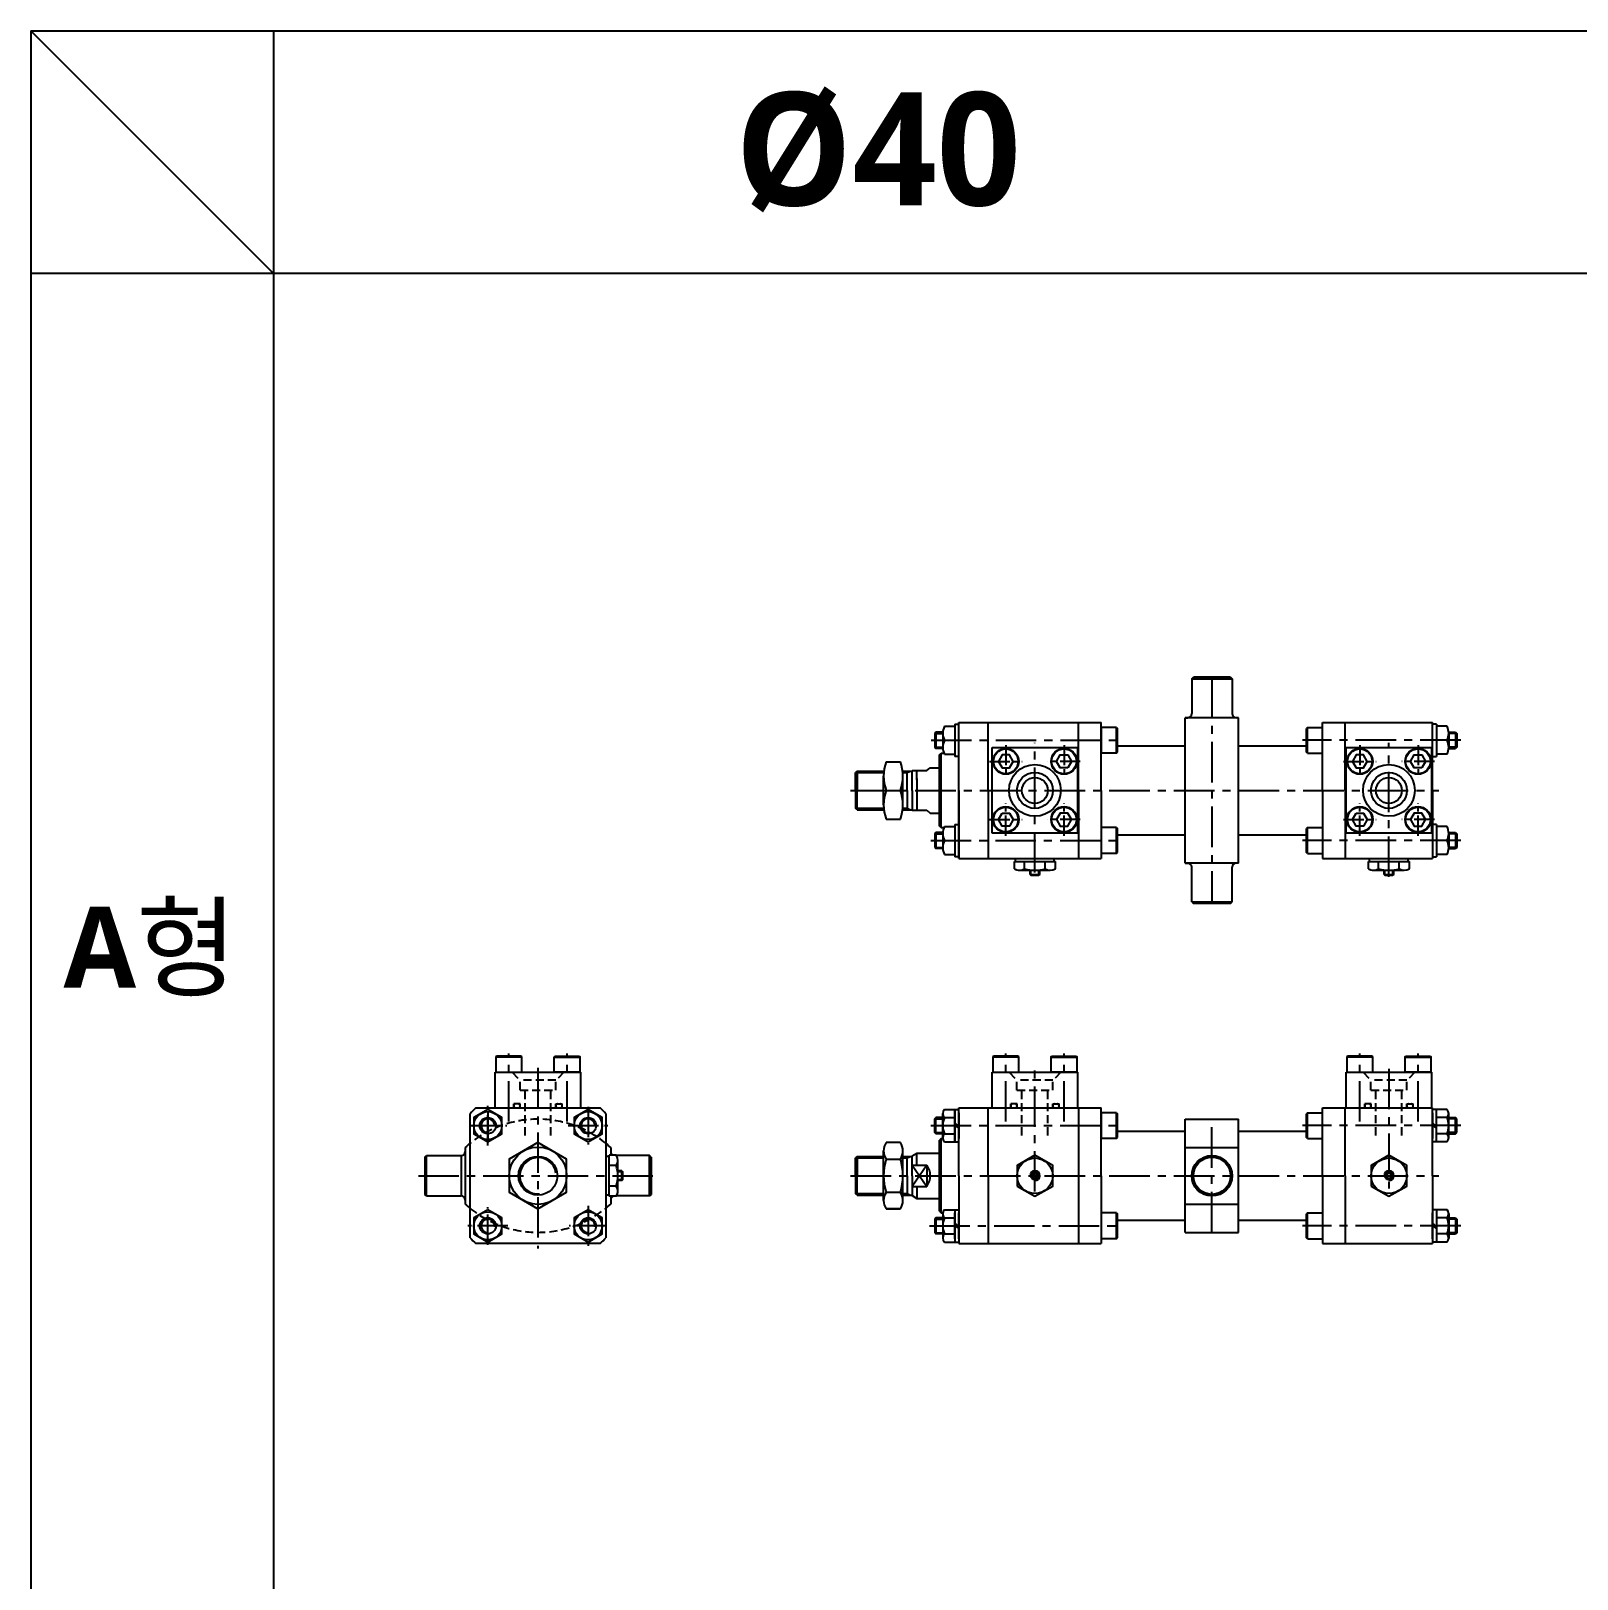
# Model space of a CAD drawing. Extents: x -819 to 9946, y 0 to 4813.
# Drawn here: x 0 to 956, y 3856 to 4813 of the extents above; entities that cross this region are included whole.
import ezdxf

# ---------------------------------------------------------------- set-up
doc = ezdxf.new("R2010")
doc.units = 0
doc.header["$LTSCALE"] = 10
doc.header["$MEASUREMENT"] = 0
for name, pattern in [('CENTER', [2, 1.25, -0.25, 0.25, -0.25]), ('CENTERX2', [4, 2.5, -0.5, 0.5, -0.5]), ('HIDDENX2', [0.75, 0.5, -0.25])]:
    doc.linetypes.add(name, pattern=pattern)
doc.layers.get('0').update_dxf_attribs({"linetype": 'CONTINUOUS'})
for name, color, linetype in [('BOM-UDEF', 3, 'CONTINUOUS'), ('CEN', 1, 'CENTERX2'), ('CENTER', 1, 'CENTER'), ('DIM', 2, 'CONTINUOUS'), ('HID', 2, 'HIDDENX2'), ('ML', 7, 'CONTINUOUS')]:
    doc.layers.add(name, color=color, linetype=linetype)
doc.styles.add('문자', font='romans.shx')

msp = doc.modelspace()

# ---------------------------------------------------------------- linework, layer by layer
for p, q in [((0, 4813.421), (0, 2898.27)), ((0, 4813.421), (6326.829, 4813.421)), ((150, 4663.42), (0.5, 4812.92)), ((150, 4813.343), (150, 2898.27)), ((2730.565, 4663.42), (0, 4663.42)), ((618.57, 4291.235), (623.57, 4291.235)), ((624.07, 4291.735), (623.57, 4291.235)), ((837.57, 4291.235), (842.57, 4291.235)), ((843.07, 4291.735), (842.57, 4291.235)), ((365.55, 4108.295), (363.05, 4108.295)), ((365.55, 4102.295), (365.55, 4108.295)), ((365.55, 4108.295), (366.05, 4107.795)), ((365.55, 4102.295), (363.05, 4102.295)), ((365.55, 4102.295), (366.05, 4102.795)), ((366.05, 4102.795), (366.05, 4107.795))]:
    msp.add_line(p, q)
at = {"color": 7, "linetype": 'Continuous'}
for p, q in [((608.369, 4295.217), (608.369, 4299.635)), ((608.369, 4299.635), (621.07, 4299.635)), ((609.07, 4301.635), (633.07, 4301.635)), ((609.07, 4299.635), (609.07, 4301.635)), ((614.719, 4295.217), (614.719, 4299.635)), ((621.07, 4301.635), (628.57, 4301.635)), ((621.07, 4299.635), (633.772, 4299.635)), ((627.421, 4295.217), (627.421, 4299.635)), ((633.07, 4299.635), (633.07, 4301.635)), ((633.772, 4295.217), (633.772, 4299.635)), ((827.369, 4295.217), (827.369, 4299.635)), ((827.369, 4299.635), (840.07, 4299.635)), ((828.07, 4301.635), (852.07, 4301.635)), ((828.07, 4299.635), (828.07, 4301.635)), ((833.719, 4295.217), (833.719, 4299.635)), ((840.07, 4301.635), (847.57, 4301.635)), ((840.07, 4299.635), (852.772, 4299.635)), ((846.421, 4295.217), (846.421, 4299.635)), ((852.07, 4299.635), (852.07, 4301.635)), ((852.772, 4295.217), (852.772, 4299.635)), ((611.544, 4294.235), (630.597, 4294.235)), ((618.07, 4291.735), (618.07, 4294.235)), ((618.07, 4291.735), (618.57, 4291.235)), ((618.07, 4291.735), (624.07, 4291.735)), ((624.07, 4291.735), (624.07, 4294.235)), ((830.544, 4294.235), (849.597, 4294.235)), ((837.07, 4291.735), (837.07, 4294.235)), ((837.07, 4291.735), (837.57, 4291.235)), ((837.07, 4291.735), (843.07, 4291.735)), ((843.07, 4291.735), (843.07, 4294.235)), ((362.067, 4117.997), (357.65, 4117.997)), ((357.65, 4105.295), (357.65, 4117.997)), ((357.65, 4117.295), (355.65, 4117.295)), ((362.067, 4111.646), (357.65, 4111.646)), ((363.05, 4095.769), (363.05, 4114.821)), ((357.65, 4092.593), (357.65, 4105.295)), ((362.067, 4098.944), (357.65, 4098.944)), ((357.65, 4093.295), (355.65, 4093.295)), ((362.067, 4092.593), (357.65, 4092.593))]:
    msp.add_line(p, q, dxfattribs=at)
for points in [[(610.07, 4098.944), (621.07, 4092.593), (632.07, 4098.944), (632.07, 4111.646), (621.07, 4117.997), (610.07, 4111.646)], [(829.07, 4098.944), (840.07, 4092.593), (851.07, 4098.944), (851.07, 4111.646), (840.07, 4117.997), (829.07, 4111.646)], [(620.204, 4106.795), (619.338, 4105.295), (620.204, 4103.795), (621.936, 4103.795), (622.802, 4105.295), (621.936, 4106.795)], [(839.204, 4106.795), (838.338, 4105.295), (839.204, 4103.795), (840.936, 4103.795), (841.802, 4105.295), (840.936, 4106.795)]]:
    msp.add_lwpolyline(points, close=True, dxfattribs=at)
for centre, radius in [((621.07, 4105.295), 11), ((840.07, 4105.295), 11), ((621.07, 4105.295), 2.5), ((840.07, 4105.295), 2.5)]:
    msp.add_circle(centre, radius, dxfattribs=at)
for centre, radius, start, end in [((611.544, 4299.857), 5.623, 235.615753, 270), ((611.544, 4299.857), 5.623, 235.615753, 304.384247), ((621.07, 4315.252), 21.018, 252.412046, 270), ((621.07, 4315.252), 21.018, 270, 287.587954), ((630.597, 4299.857), 5.623, 235.615753, 304.384247), ((830.544, 4299.857), 5.623, 235.615753, 270), ((830.544, 4299.857), 5.623, 235.615753, 304.384247), ((840.07, 4315.252), 21.018, 252.412046, 270), ((840.07, 4315.252), 21.018, 270, 287.587954), ((849.597, 4299.857), 5.623, 235.615753, 304.384247), ((357.427, 4114.821), 5.623, 325.615753, 34.384247), ((342.032, 4105.295), 21.018, 0, 17.587954), ((342.032, 4105.295), 21.018, 342.412046, 0), ((357.427, 4095.769), 5.623, 325.615753, 34.384247), ((357.427, 4095.769), 5.623, 325.615753, 0)]:
    msp.add_arc(centre, radius, start, end, dxfattribs=at)
at = {"layer": 'BOM-UDEF', "color": 0}
for p, q in [((714.07, 4388.635), (715.57, 4388.635)), ((747.07, 4388.635), (714.07, 4388.635)), ((747.07, 4388.635), (745.57, 4388.635)), ((714.07, 4298.635), (715.57, 4298.635)), ((747.07, 4298.635), (714.07, 4298.635)), ((747.07, 4298.635), (745.57, 4298.635)), ((266.145, 4117.795), (266.145, 4092.795))]:
    msp.add_line(p, q, dxfattribs=at)
for centre, start, end in [((715.57, 4391.135), 270, 0), ((745.57, 4391.135), 180, 270), ((715.57, 4296.135), 0, 90), ((745.57, 4296.135), 90, 180)]:
    msp.add_arc(centre, 2.5, start, end, dxfattribs=at)
at = {"layer": 'CEN'}
for p, q in [((730.57, 4413.635), (730.57, 4273.635)), ((556.844, 4374.635), (674.606, 4374.635)), ((621.07, 4292.796), (621.07, 4373.135)), ((884.474, 4374.635), (786.535, 4374.635)), ((840.07, 4290.251), (840.07, 4373.135)), ((507.07, 4343.635), (870.902, 4343.635)), ((556.603, 4312.635), (674.606, 4312.635)), ((884.474, 4312.635), (786.535, 4312.635)), ((295.645, 4138.856), (295.645, 4180.857)), ((331.645, 4138.856), (331.645, 4180.857)), ((603.07, 4138.856), (603.07, 4180.857)), ((639.07, 4138.856), (639.07, 4180.857)), ((822.07, 4138.856), (822.07, 4180.857)), ((858.07, 4138.856), (858.07, 4180.857)), ((313.645, 4172.022), (313.645, 4060.295)), ((621.07, 4095.467), (621.07, 4171.312)), ((840.07, 4171.527), (840.07, 4097.466)), ((282.645, 4144.317), (282.645, 4128.273)), ((730.57, 4070.295), (730.57, 4140.295)), ((274.623, 4136.295), (290.666, 4136.295)), ((556.683, 4136.295), (674.606, 4136.295)), ((884.474, 4136.295), (786.535, 4136.295)), ((239.734, 4105.295), (387.555, 4105.295)), ((507.07, 4105.295), (870.902, 4105.295)), ((555.784, 4074.295), (674.606, 4074.295)), ((884.474, 4074.295), (786.535, 4074.295))]:
    msp.add_line(p, q, dxfattribs=at)
at = {"layer": 'CEN', "color": 1, "linetype": 'CENTER', "ltscale": 1.5}
for p, q in [((282.645, 4123.986), (282.645, 4148.604)), ((344.645, 4147.955), (344.645, 4124.635)), ((270.984, 4136.295), (294.305, 4136.295)), ((332.335, 4136.295), (356.954, 4136.295)), ((282.645, 4062.635), (282.645, 4085.955)), ((344.645, 4086.604), (344.645, 4061.986)), ((294.954, 4074.295), (270.335, 4074.295)), ((356.305, 4074.295), (332.984, 4074.295))]:
    msp.add_line(p, q, dxfattribs=at)
at = {"layer": 'CENTER'}
for p, q in [((603.07, 4371.726), (603.07, 4351.544)), ((639.07, 4371.726), (639.07, 4351.544)), ((822.07, 4371.726), (822.07, 4351.544)), ((858.07, 4371.726), (858.07, 4351.544)), ((592.979, 4361.635), (613.161, 4361.635)), ((649.161, 4361.635), (628.979, 4361.635)), ((811.979, 4361.635), (832.161, 4361.635)), ((868.161, 4361.635), (847.979, 4361.635)), ((603.07, 4315.544), (603.07, 4335.726)), ((639.07, 4315.544), (639.07, 4335.726)), ((822.07, 4315.544), (822.07, 4335.726)), ((858.07, 4315.544), (858.07, 4335.726)), ((592.979, 4325.635), (613.161, 4325.635)), ((649.161, 4325.635), (628.979, 4325.635)), ((811.979, 4325.635), (832.161, 4325.635)), ((868.161, 4325.635), (847.979, 4325.635))]:
    msp.add_line(p, q, dxfattribs=at)
at = {"layer": 'DIM'}
for p, q in [((559.07, 4378.885), (564.07, 4378.885)), ((882.07, 4378.885), (877.07, 4378.885)), ((559.07, 4370.385), (564.07, 4370.385)), ((882.07, 4370.385), (877.07, 4370.385)), ((559.07, 4316.885), (564.07, 4316.885)), ((882.07, 4316.885), (877.07, 4316.885)), ((559.07, 4308.385), (564.07, 4308.385)), ((882.07, 4308.385), (877.07, 4308.385)), ((559.07, 4140.545), (564.07, 4140.545)), ((882.07, 4140.545), (877.07, 4140.545)), ((559.07, 4132.045), (564.07, 4132.045)), ((882.07, 4132.045), (877.07, 4132.045)), ((554.166, 4111.896), (545.07, 4098.694)), ((545.07, 4111.896), (554.166, 4098.694)), ((559.07, 4078.545), (564.07, 4078.545)), ((559.07, 4070.045), (564.07, 4070.045)), ((882.07, 4078.545), (877.07, 4078.545)), ((882.07, 4070.045), (877.07, 4070.045))]:
    msp.add_line(p, q, dxfattribs=at)
for centre in [(282.645, 4136.295), (344.645, 4136.295), (282.645, 4074.295), (344.645, 4074.295)]:
    msp.add_arc(centre, 4.25, 353.243673, 276.756327, dxfattribs=at)
at = {"layer": 'HID'}
for p, q in [((297.645, 4169.295), (302.545, 4164.395)), ((329.645, 4169.295), (324.745, 4164.395)), ((605.07, 4169.295), (609.97, 4164.395)), ((637.07, 4169.295), (632.17, 4164.395)), ((824.07, 4169.295), (828.97, 4164.395)), ((856.07, 4169.295), (851.17, 4164.395)), ((324.745, 4164.395), (302.545, 4164.395)), ((302.545, 4158.295), (302.545, 4164.395)), ((302.545, 4158.295), (302.545, 4164.395)), ((302.545, 4158.295), (324.745, 4158.295)), ((305.645, 4130.275), (305.645, 4158.295)), ((321.645, 4130.275), (321.645, 4158.295)), ((324.745, 4158.295), (324.745, 4164.395)), ((609.97, 4158.295), (609.97, 4164.395)), ((632.17, 4164.395), (609.97, 4164.395)), ((609.97, 4158.295), (609.97, 4164.395)), ((609.97, 4158.295), (632.17, 4158.295)), ((613.07, 4130.275), (613.07, 4158.295)), ((629.07, 4130.275), (629.07, 4158.295)), ((632.17, 4158.295), (632.17, 4164.395)), ((851.17, 4164.395), (828.97, 4164.395)), ((828.97, 4158.295), (828.97, 4164.395)), ((828.97, 4158.295), (828.97, 4164.395)), ((828.97, 4158.295), (851.17, 4158.295)), ((832.07, 4130.275), (832.07, 4158.295)), ((848.07, 4130.275), (848.07, 4158.295)), ((851.17, 4158.295), (851.17, 4164.395)), ((302.645, 4149.695), (298.645, 4149.695)), ((298.645, 4147.295), (298.645, 4149.695)), ((302.645, 4147.295), (302.645, 4149.695)), ((324.645, 4149.695), (328.645, 4149.695)), ((324.645, 4147.295), (324.645, 4149.695)), ((328.645, 4147.295), (328.645, 4149.695)), ((606.07, 4147.295), (606.07, 4149.695)), ((610.07, 4149.695), (606.07, 4149.695)), ((610.07, 4147.295), (610.07, 4149.695)), ((632.07, 4147.295), (632.07, 4149.695)), ((632.07, 4149.695), (636.07, 4149.695)), ((636.07, 4147.295), (636.07, 4149.695)), ((829.07, 4149.695), (825.07, 4149.695)), ((825.07, 4147.295), (825.07, 4149.695)), ((829.07, 4147.295), (829.07, 4149.695)), ((851.07, 4149.695), (855.07, 4149.695)), ((851.07, 4147.295), (851.07, 4149.695)), ((855.07, 4147.295), (855.07, 4149.695))]:
    msp.add_line(p, q, dxfattribs=at)
for centre, radius, start, end in [((299.876, 4148.495), 1.2, 90, 270), ((301.403, 4148.495), 1.2, 270, 90), ((325.887, 4148.495), 1.2, 90, 270), ((327.413, 4148.495), 1.2, 270, 90), ((607.301, 4148.495), 1.2, 90, 270), ((608.828, 4148.495), 1.2, 270, 90), ((633.312, 4148.495), 1.2, 90, 270), ((634.839, 4148.495), 1.2, 270, 90), ((826.301, 4148.495), 1.2, 90, 270), ((827.828, 4148.495), 1.2, 270, 90), ((852.312, 4148.495), 1.2, 90, 270), ((853.839, 4148.495), 1.2, 270, 90), ((313.645, 4073.688), 66.607, 50.908328, 129.091672), ((313.645, 4136.902), 66.607, 230.908328, 309.091672)]:
    msp.add_arc(centre, radius, start, end, dxfattribs=at)
at = {"layer": 'ML'}
for p, q in [((718.07, 4412.635), (719.07, 4413.635)), ((718.07, 4412.635), (743.07, 4412.635)), ((718.07, 4412.635), (718.07, 4391.135)), ((742.07, 4413.635), (719.07, 4413.635)), ((742.07, 4413.635), (743.07, 4412.635)), ((743.07, 4412.635), (743.07, 4391.135)), ((714.07, 4298.635), (714.07, 4388.635)), ((747.07, 4298.635), (747.07, 4388.635)), ((559.82, 4379.635), (559.07, 4378.885)), ((559.07, 4378.885), (559.07, 4370.385)), ((564.093, 4379.635), (559.82, 4379.635)), ((559.82, 4379.635), (559.82, 4369.635)), ((564.07, 4378.965), (564.07, 4370.304)), ((565.09, 4383.295), (571.57, 4383.295)), ((571.57, 4384.635), (571.57, 4364.635)), ((571.57, 4384.635), (574.07, 4384.635)), ((571.57, 4382.635), (571.57, 4366.635)), ((574.07, 4385.635), (662.07, 4385.635)), ((574.07, 4343.635), (574.07, 4385.635)), ((574.07, 4343.635), (574.07, 4385.635)), ((574.07, 4301.635), (574.07, 4385.281)), ((574.07, 4366.635), (574.07, 4382.635)), ((592.07, 4343.635), (592.07, 4385.635)), ((648.07, 4343.635), (648.07, 4385.635)), ((662.07, 4343.635), (662.07, 4385.635)), ((662.07, 4382.635), (662.07, 4366.635)), ((671.47, 4382.635), (662.07, 4382.635)), ((671.47, 4366.635), (671.47, 4382.635)), ((671.47, 4382.635), (672.07, 4382.035)), ((672.07, 4367.235), (672.07, 4382.035)), ((789.67, 4382.635), (789.07, 4382.035)), ((789.07, 4367.235), (789.07, 4382.035)), ((789.67, 4382.635), (799.07, 4382.635)), ((789.67, 4366.635), (789.67, 4382.635)), ((799.07, 4385.635), (867.07, 4385.635)), ((799.07, 4343.635), (799.07, 4385.635)), ((813.07, 4343.635), (813.07, 4385.635)), ((867.07, 4343.635), (867.07, 4385.635)), ((869.57, 4384.635), (867.07, 4384.635)), ((867.07, 4366.635), (867.07, 4382.635)), ((869.57, 4384.635), (869.57, 4364.635)), ((876.05, 4383.295), (869.57, 4383.295)), ((869.57, 4382.635), (869.57, 4366.635)), ((877.047, 4379.635), (881.32, 4379.635)), ((877.07, 4378.965), (877.07, 4370.304)), ((881.32, 4379.635), (881.32, 4369.635)), ((881.32, 4379.635), (882.07, 4378.885)), ((882.07, 4378.885), (882.07, 4370.385)), ((559.07, 4370.385), (559.82, 4369.635)), ((564.093, 4369.635), (559.82, 4369.635)), ((562.07, 4365.635), (563.07, 4366.635)), ((563.07, 4320.635), (563.07, 4366.635)), ((563.07, 4366.635), (564.791, 4366.635)), ((565.09, 4374.635), (571.57, 4374.635)), ((594.57, 4317.135), (594.57, 4370.135)), ((594.57, 4370.135), (647.57, 4370.135)), ((647.57, 4317.135), (647.57, 4370.135)), ((647.57, 4370.135), (647.57, 4317.135)), ((671.47, 4366.635), (662.07, 4366.635)), ((671.47, 4366.635), (672.07, 4367.235)), ((672.07, 4371.135), (714.07, 4371.135)), ((747.07, 4371.135), (789.07, 4371.135)), ((789.67, 4366.635), (789.07, 4367.235)), ((789.67, 4366.635), (799.07, 4366.635)), ((813.57, 4370.135), (866.57, 4370.135)), ((813.57, 4317.135), (813.57, 4370.135)), ((866.57, 4370.135), (866.57, 4317.135)), ((866.57, 4317.135), (866.57, 4370.135)), ((876.05, 4374.635), (869.57, 4374.635)), ((877.047, 4369.635), (881.32, 4369.635)), ((882.07, 4370.385), (881.32, 4369.635)), ((529.043, 4361.385), (537.845, 4361.385)), ((554.166, 4355.903), (556.369, 4357.635)), ((556.369, 4357.635), (562.07, 4357.635)), ((562.07, 4321.635), (562.07, 4365.635)), ((565.09, 4365.974), (571.57, 4365.974)), ((574.07, 4364.635), (571.57, 4364.635)), ((867.07, 4364.635), (869.57, 4364.635)), ((876.05, 4365.974), (869.57, 4365.974)), ((511.07, 4355.635), (510.07, 4354.635)), ((510.07, 4343.635), (510.07, 4354.635)), ((511.07, 4355.635), (527.636, 4355.635)), ((511.07, 4355.635), (511.07, 4343.635)), ((527.444, 4334.76), (527.444, 4352.51)), ((539.251, 4355.635), (545.07, 4355.635)), ((539.444, 4334.76), (539.444, 4352.51)), ((539.444, 4334.76), (539.444, 4352.51)), ((542.07, 4343.635), (542.07, 4355.635)), ((545.07, 4343.635), (545.07, 4355.903)), ((545.07, 4355.903), (554.166, 4355.903)), ((548.07, 4350.236), (548.07, 4355.903)), ((548.07, 4351.022), (548.07, 4331.367)), ((510.07, 4343.635), (510.07, 4332.635)), ((511.07, 4331.635), (511.07, 4343.635)), ((529.043, 4343.635), (537.845, 4343.635)), ((529.043, 4343.635), (537.845, 4343.635)), ((542.07, 4343.635), (542.07, 4331.635)), ((545.07, 4343.635), (545.07, 4331.367)), ((574.07, 4343.635), (574.07, 4301.635)), ((574.07, 4343.635), (574.07, 4301.635)), ((592.07, 4343.635), (592.07, 4301.635)), ((648.07, 4343.635), (648.07, 4301.635)), ((662.07, 4343.635), (662.07, 4301.635)), ((799.07, 4343.635), (799.07, 4301.635)), ((813.07, 4343.635), (813.07, 4301.635)), ((867.07, 4343.635), (867.07, 4301.635)), ((511.07, 4331.635), (510.07, 4332.635)), ((511.07, 4331.635), (527.636, 4331.635)), ((539.251, 4331.635), (545.07, 4331.635)), ((545.07, 4331.367), (554.166, 4331.367)), ((554.166, 4331.367), (556.369, 4329.635)), ((556.369, 4329.635), (562.07, 4329.635)), ((529.043, 4325.885), (537.845, 4325.885)), ((562.07, 4321.635), (563.07, 4320.635)), ((563.07, 4320.635), (564.791, 4320.635)), ((565.09, 4321.295), (571.57, 4321.295)), ((571.57, 4322.635), (571.57, 4302.635)), ((571.57, 4322.635), (574.07, 4322.635)), ((662.07, 4320.635), (662.07, 4304.635)), ((671.47, 4320.635), (662.07, 4320.635)), ((671.47, 4304.635), (671.47, 4320.635)), ((671.47, 4320.635), (672.07, 4320.035)), ((672.07, 4305.235), (672.07, 4320.035)), ((789.67, 4320.635), (789.07, 4320.035)), ((789.07, 4305.235), (789.07, 4320.035)), ((789.67, 4320.635), (799.07, 4320.635)), ((789.67, 4304.635), (789.67, 4320.635)), ((869.57, 4322.635), (867.07, 4322.635)), ((869.57, 4322.635), (869.57, 4302.635)), ((876.05, 4321.295), (869.57, 4321.295)), ((559.82, 4317.635), (559.07, 4316.885)), ((559.07, 4316.885), (559.07, 4308.385)), ((564.093, 4317.635), (559.82, 4317.635)), ((559.82, 4317.635), (559.82, 4307.635)), ((564.07, 4316.965), (564.07, 4308.304)), ((565.09, 4312.635), (571.57, 4312.635)), ((647.57, 4317.135), (594.57, 4317.135)), ((672.07, 4316.135), (714.07, 4316.135)), ((747.07, 4316.135), (789.07, 4316.135)), ((866.57, 4317.135), (813.57, 4317.135)), ((876.05, 4312.635), (869.57, 4312.635)), ((877.047, 4317.635), (881.32, 4317.635)), ((877.07, 4316.965), (877.07, 4308.304)), ((881.32, 4317.635), (882.07, 4316.885)), ((881.32, 4317.635), (881.32, 4307.635)), ((882.07, 4316.885), (882.07, 4308.385)), ((559.07, 4308.385), (559.82, 4307.635)), ((564.093, 4307.635), (559.82, 4307.635)), ((565.09, 4303.974), (571.57, 4303.974)), ((574.07, 4302.635), (571.57, 4302.635)), ((574.07, 4301.635), (662.07, 4301.635)), ((671.47, 4304.635), (662.07, 4304.635)), ((671.47, 4304.635), (672.07, 4305.235)), ((789.67, 4304.635), (789.07, 4305.235)), ((789.67, 4304.635), (799.07, 4304.635)), ((799.07, 4301.635), (867.07, 4301.635)), ((867.07, 4302.635), (869.57, 4302.635)), ((876.05, 4303.974), (869.57, 4303.974)), ((877.047, 4307.635), (881.32, 4307.635)), ((882.07, 4308.385), (881.32, 4307.635)), ((747.07, 4298.635), (714.07, 4298.635)), ((718.07, 4274.635), (718.07, 4296.135)), ((743.07, 4274.635), (743.07, 4296.135)), ((718.07, 4274.635), (743.07, 4274.635)), ((718.07, 4274.635), (719.07, 4273.635)), ((742.07, 4273.635), (719.07, 4273.635)), ((742.07, 4273.635), (743.07, 4274.635)), ((287.991, 4179.295), (287.645, 4178.695)), ((287.645, 4178.695), (287.645, 4169.295)), ((303.645, 4178.695), (287.645, 4178.695)), ((303.298, 4179.295), (287.991, 4179.295)), ((303.645, 4178.695), (303.298, 4179.295)), ((303.645, 4169.295), (303.645, 4178.695)), ((323.645, 4178.695), (323.991, 4179.295)), ((323.645, 4169.295), (323.645, 4178.695)), ((323.645, 4178.695), (339.645, 4178.695)), ((323.991, 4179.295), (339.298, 4179.295)), ((339.298, 4179.295), (339.645, 4178.695)), ((339.645, 4178.695), (339.645, 4169.295)), ((595.417, 4179.295), (595.07, 4178.695)), ((595.07, 4178.695), (595.07, 4169.295)), ((611.07, 4178.695), (595.07, 4178.695)), ((610.724, 4179.295), (595.417, 4179.295)), ((611.07, 4178.695), (610.724, 4179.295)), ((611.07, 4169.295), (611.07, 4178.695)), ((631.07, 4178.695), (631.417, 4179.295)), ((631.07, 4169.295), (631.07, 4178.695)), ((631.07, 4178.695), (647.07, 4178.695)), ((631.417, 4179.295), (646.724, 4179.295)), ((646.724, 4179.295), (647.07, 4178.695)), ((647.07, 4178.695), (647.07, 4169.295)), ((814.417, 4179.295), (814.07, 4178.695)), ((814.07, 4178.695), (814.07, 4169.295)), ((830.07, 4178.695), (814.07, 4178.695)), ((829.724, 4179.295), (814.417, 4179.295)), ((830.07, 4178.695), (829.724, 4179.295)), ((830.07, 4169.295), (830.07, 4178.695)), ((850.07, 4178.695), (850.417, 4179.295)), ((850.07, 4169.295), (850.07, 4178.695)), ((850.07, 4178.695), (866.07, 4178.695)), ((850.417, 4179.295), (865.724, 4179.295)), ((865.724, 4179.295), (866.07, 4178.695)), ((866.07, 4178.695), (866.07, 4169.295)), ((287.145, 4169.295), (340.145, 4169.295)), ((287.145, 4147.295), (287.145, 4169.295)), ((339.645, 4169.295), (323.645, 4169.295)), ((340.145, 4147.295), (340.145, 4169.295)), ((594.57, 4169.295), (647.57, 4169.295)), ((594.57, 4147.295), (594.57, 4169.295)), ((647.07, 4169.295), (631.07, 4169.295)), ((647.57, 4147.295), (647.57, 4169.295)), ((813.57, 4169.295), (866.57, 4169.295)), ((813.57, 4147.295), (813.57, 4169.295)), ((866.07, 4169.295), (850.07, 4169.295)), ((866.57, 4147.295), (866.57, 4169.295)), ((275.261, 4147.295), (352.028, 4147.295)), ((574.07, 4105.295), (574.07, 4147.295)), ((574.07, 4147.295), (662.07, 4147.295)), ((574.07, 4105.295), (574.07, 4147.295)), ((592.07, 4105.295), (592.07, 4147.295)), ((648.07, 4147.295), (648.07, 4063.295)), ((662.07, 4105.295), (662.07, 4147.295)), ((799.07, 4147.295), (867.07, 4147.295)), ((799.07, 4105.295), (799.07, 4147.295)), ((813.07, 4105.295), (813.07, 4147.295)), ((867.07, 4105.295), (867.07, 4147.295)), ((271.645, 4066.912), (271.645, 4143.678)), ((355.645, 4143.678), (355.645, 4066.912)), ((559.07, 4140.545), (559.82, 4141.295)), ((559.07, 4132.045), (559.07, 4140.545)), ((564.07, 4141.295), (559.82, 4141.295)), ((559.82, 4131.295), (559.82, 4141.295)), ((564.07, 4143.645), (564.07, 4143.795)), ((564.07, 4128.795), (564.07, 4143.645)), ((565.09, 4146.295), (574.07, 4146.295)), ((565.09, 4141.295), (571.57, 4141.295)), ((571.57, 4146.295), (571.57, 4126.495)), ((571.57, 4126.295), (571.57, 4146.095)), ((571.57, 4128.295), (571.57, 4144.295)), ((571.57, 4128.295), (571.57, 4144.295)), ((571.57, 4144.295), (571.57, 4128.295)), ((571.57, 4128.295), (571.57, 4144.295)), ((574.07, 4135.833), (571.57, 4138.026)), ((574.07, 4134.641), (571.57, 4136.834)), ((574.07, 4144.295), (574.07, 4128.295)), ((574.07, 4144.295), (574.07, 4128.295)), ((574.07, 4128.295), (574.07, 4144.295)), ((574.07, 4144.295), (574.07, 4128.295)), ((662.07, 4144.295), (662.07, 4128.295)), ((671.47, 4144.295), (662.07, 4144.295)), ((671.47, 4128.295), (671.47, 4144.295)), ((671.47, 4144.295), (672.07, 4143.695)), ((672.07, 4128.895), (672.07, 4143.695)), ((714.07, 4070.295), (714.07, 4140.295)), ((714.07, 4140.295), (747.07, 4140.295)), ((747.07, 4070.295), (747.07, 4140.295)), ((789.67, 4144.295), (789.07, 4143.695)), ((789.07, 4128.895), (789.07, 4143.695)), ((789.67, 4144.295), (799.07, 4144.295)), ((789.67, 4128.295), (789.67, 4144.295)), ((876.05, 4146.295), (867.07, 4146.295)), ((867.07, 4144.295), (867.07, 4128.295)), ((869.57, 4135.833), (867.07, 4138.026)), ((869.57, 4134.641), (867.07, 4136.834)), ((869.57, 4126.295), (869.57, 4146.095)), ((869.57, 4128.295), (869.57, 4144.295)), ((876.05, 4141.295), (869.57, 4141.295)), ((877.07, 4143.645), (877.07, 4143.795)), ((877.07, 4128.795), (877.07, 4143.645)), ((877.07, 4141.295), (881.32, 4141.295)), ((881.32, 4131.295), (881.32, 4141.295)), ((882.07, 4140.545), (881.32, 4141.295)), ((882.07, 4132.045), (882.07, 4140.545)), ((559.82, 4131.295), (559.07, 4132.045)), ((564.07, 4131.295), (559.82, 4131.295)), ((563.07, 4128.295), (562.07, 4127.295)), ((562.07, 4105.295), (562.07, 4127.295)), ((562.07, 4083.295), (562.07, 4127.295)), ((563.07, 4128.295), (564.105, 4128.295)), ((563.07, 4082.295), (563.07, 4128.295)), ((565.09, 4131.295), (571.57, 4131.295)), ((671.47, 4128.295), (662.07, 4128.295)), ((671.47, 4128.295), (672.07, 4128.895)), ((672.07, 4132.795), (714.07, 4132.795)), ((747.07, 4132.795), (789.07, 4132.795)), ((789.67, 4128.295), (789.07, 4128.895)), ((789.67, 4128.295), (799.07, 4128.295)), ((876.05, 4131.295), (869.57, 4131.295)), ((877.07, 4131.295), (881.32, 4131.295)), ((881.32, 4131.295), (882.07, 4132.045)), ((243.645, 4116.795), (244.645, 4117.795)), ((244.645, 4092.795), (244.645, 4117.795)), ((244.645, 4117.795), (266.145, 4117.795)), ((268.645, 4122.795), (268.645, 4087.795)), ((358.645, 4122.795), (358.645, 4117.997)), ((382.645, 4117.795), (362.199, 4117.795)), ((382.645, 4092.795), (382.645, 4117.795)), ((383.645, 4116.795), (382.645, 4117.795)), ((527.444, 4089.92), (527.444, 4120.67)), ((537.845, 4125.795), (529.043, 4125.795)), ((539.444, 4089.92), (539.444, 4120.67)), ((545.07, 4117.563), (548.07, 4119.295)), ((548.07, 4119.295), (562.07, 4119.295)), ((548.07, 4111.896), (548.07, 4119.295)), ((565.09, 4126.295), (574.07, 4126.295)), ((714.07, 4122.795), (747.07, 4122.795)), ((876.05, 4126.295), (867.07, 4126.295)), ((243.645, 4116.795), (243.645, 4093.795)), ((383.645, 4116.795), (383.645, 4093.795)), ((511.07, 4117.295), (510.07, 4116.295)), ((510.07, 4105.295), (510.07, 4116.295)), ((511.07, 4117.295), (527.444, 4117.295)), ((511.07, 4117.295), (511.07, 4105.295)), ((529.043, 4115.545), (537.845, 4115.545)), ((539.444, 4117.295), (545.07, 4117.295)), ((542.07, 4105.295), (542.07, 4117.295)), ((545.07, 4105.295), (545.07, 4117.563)), ((545.07, 4111.896), (554.166, 4111.896)), ((554.166, 4111.896), (554.166, 4098.694)), ((510.07, 4105.295), (510.07, 4094.295)), ((511.07, 4093.295), (511.07, 4105.295)), ((542.07, 4105.295), (542.07, 4093.295)), ((545.07, 4105.295), (545.07, 4093.027)), ((545.07, 4098.694), (554.166, 4098.694)), ((548.07, 4098.694), (548.07, 4091.295)), ((574.07, 4105.295), (574.07, 4063.295)), ((574.07, 4105.295), (574.07, 4063.295)), ((592.07, 4105.295), (592.07, 4063.295)), ((662.07, 4105.295), (662.07, 4063.295)), ((799.07, 4105.295), (799.07, 4063.295)), ((813.07, 4105.295), (813.07, 4063.295)), ((867.07, 4105.295), (867.07, 4063.295)), ((244.645, 4092.795), (243.645, 4093.795)), ((244.645, 4092.795), (266.145, 4092.795)), ((358.645, 4092.593), (358.645, 4087.795)), ((382.645, 4092.795), (362.199, 4092.795)), ((382.645, 4092.795), (383.645, 4093.795)), ((383.645, 4093.795), (382.645, 4092.795)), ((511.07, 4093.295), (510.07, 4094.295)), ((511.07, 4093.295), (527.444, 4093.295)), ((529.043, 4095.045), (537.845, 4095.045)), ((539.444, 4093.295), (545.07, 4093.295)), ((545.07, 4093.027), (548.07, 4091.295)), ((548.07, 4091.295), (562.07, 4091.295)), ((529.043, 4084.795), (537.845, 4084.795)), ((537.845, 4084.795), (529.043, 4084.795)), ((559.82, 4079.295), (559.07, 4078.545)), ((564.07, 4079.295), (559.82, 4079.295)), ((559.82, 4079.295), (559.82, 4069.295)), ((562.07, 4083.295), (563.07, 4082.295)), ((563.07, 4082.295), (564.105, 4082.295)), ((564.07, 4081.795), (564.07, 4066.945)), ((565.09, 4084.295), (574.07, 4084.295)), ((565.09, 4079.295), (571.57, 4079.295)), ((571.57, 4084.295), (571.57, 4064.495)), ((571.57, 4066.295), (571.57, 4082.295)), ((571.57, 4082.295), (571.57, 4066.295)), ((574.07, 4082.295), (574.07, 4066.295)), ((574.07, 4066.295), (574.07, 4082.295)), ((671.47, 4082.295), (662.07, 4082.295)), ((662.07, 4082.295), (662.07, 4066.295)), ((671.47, 4066.295), (671.47, 4082.295)), ((671.47, 4082.295), (672.07, 4081.695)), ((672.07, 4066.895), (672.07, 4081.695)), ((714.07, 4087.795), (747.07, 4087.795)), ((789.67, 4082.295), (789.07, 4081.695)), ((789.07, 4066.895), (789.07, 4081.695)), ((789.67, 4066.295), (789.67, 4082.295)), ((789.67, 4082.295), (799.07, 4082.295)), ((876.05, 4084.295), (867.07, 4084.295)), ((867.07, 4066.295), (867.07, 4082.295)), ((869.57, 4084.295), (869.57, 4064.495)), ((869.57, 4082.295), (869.57, 4066.295)), ((876.05, 4079.295), (869.57, 4079.295)), ((877.07, 4081.795), (877.07, 4066.945)), ((877.07, 4079.295), (881.32, 4079.295)), ((881.32, 4079.295), (881.32, 4069.295)), ((881.32, 4079.295), (882.07, 4078.545)), ((559.07, 4078.545), (559.07, 4070.045)), ((559.07, 4070.045), (559.82, 4069.295)), ((574.07, 4073.833), (571.57, 4076.026)), ((574.07, 4072.641), (571.57, 4074.834)), ((672.07, 4077.795), (714.07, 4077.795)), ((714.07, 4070.295), (747.07, 4070.295)), ((747.07, 4077.795), (789.07, 4077.795)), ((869.57, 4073.833), (867.07, 4076.026)), ((869.57, 4072.641), (867.07, 4074.834)), ((882.07, 4070.045), (881.32, 4069.295)), ((882.07, 4078.545), (882.07, 4070.045)), ((352.028, 4063.295), (275.261, 4063.295)), ((564.07, 4069.295), (559.82, 4069.295)), ((564.07, 4066.945), (564.07, 4066.795)), ((565.09, 4069.295), (571.57, 4069.295)), ((565.09, 4064.295), (574.07, 4064.295)), ((574.07, 4063.295), (662.07, 4063.295)), ((671.47, 4066.295), (662.07, 4066.295)), ((671.47, 4066.295), (672.07, 4066.895)), ((789.67, 4066.295), (789.07, 4066.895)), ((789.67, 4066.295), (799.07, 4066.295)), ((799.07, 4063.295), (867.07, 4063.295)), ((876.05, 4064.295), (867.07, 4064.295)), ((876.05, 4069.295), (869.57, 4069.295)), ((877.07, 4069.295), (881.32, 4069.295)), ((877.07, 4066.945), (877.07, 4066.795))]:
    msp.add_line(p, q, dxfattribs=at)
at = {"layer": 'ML', "color": 2}
for p, q in [((510.07, 4354.635), (527.533, 4354.635)), ((539.355, 4354.635), (542.07, 4354.635)), ((542.07, 4354.635), (544.067, 4355.635)), ((510.07, 4332.635), (527.533, 4332.635)), ((539.355, 4332.635), (542.07, 4332.635)), ((542.07, 4332.635), (544.067, 4331.635)), ((618.57, 4291.235), (618.57, 4294.235)), ((623.57, 4291.235), (623.57, 4294.235)), ((837.57, 4291.235), (837.57, 4294.235)), ((842.57, 4291.235), (842.57, 4294.235)), ((510.07, 4116.295), (527.444, 4116.295)), ((539.444, 4116.295), (542.07, 4116.295)), ((542.07, 4116.295), (544.067, 4117.295)), ((366.05, 4107.795), (363.05, 4107.795)), ((366.05, 4102.795), (363.05, 4102.795)), ((510.07, 4094.295), (527.444, 4094.295)), ((539.444, 4094.295), (542.07, 4094.295)), ((542.07, 4094.295), (544.067, 4093.295))]:
    msp.add_line(p, q, dxfattribs=at)
at = {"layer": 'ML'}
for points in [[(600.761, 4357.635), (605.38, 4357.635), (607.689, 4361.635), (605.38, 4365.635), (600.761, 4365.635), (598.452, 4361.635), (600.761, 4357.635)], [(641.38, 4357.635), (636.761, 4357.635), (634.452, 4361.635), (636.761, 4365.635), (641.38, 4365.635), (643.689, 4361.635), (641.38, 4357.635)], [(819.761, 4357.635), (824.38, 4357.635), (826.689, 4361.635), (824.38, 4365.635), (819.761, 4365.635), (817.452, 4361.635), (819.761, 4357.635)], [(860.38, 4357.635), (855.761, 4357.635), (853.452, 4361.635), (855.761, 4365.635), (860.38, 4365.635), (862.689, 4361.635), (860.38, 4357.635)], [(600.761, 4329.635), (605.38, 4329.635), (607.689, 4325.635), (605.38, 4321.635), (600.761, 4321.635), (598.452, 4325.635), (600.761, 4329.635)], [(641.38, 4329.635), (636.761, 4329.635), (634.452, 4325.635), (636.761, 4321.635), (641.38, 4321.635), (643.689, 4325.635), (641.38, 4329.635)], [(819.761, 4329.635), (824.38, 4329.635), (826.689, 4325.635), (824.38, 4321.635), (819.761, 4321.635), (817.452, 4325.635), (819.761, 4329.635)], [(860.38, 4329.635), (855.761, 4329.635), (853.452, 4325.635), (855.761, 4321.635), (860.38, 4321.635), (862.689, 4325.635), (860.38, 4329.635)]]:
    msp.add_lwpolyline(points, dxfattribs=at)
for points in [[(282.645, 4146.295), (273.984, 4141.295), (273.984, 4131.295), (282.645, 4126.295), (291.305, 4131.295), (291.305, 4141.295)], [(344.645, 4146.295), (335.984, 4141.295), (335.984, 4131.295), (344.645, 4126.295), (353.305, 4131.295), (353.305, 4141.295)], [(313.645, 4125.795), (295.891, 4115.545), (295.891, 4095.045), (313.645, 4084.795), (331.398, 4095.045), (331.398, 4115.545)], [(282.645, 4084.295), (273.984, 4079.295), (273.984, 4069.295), (282.645, 4064.295), (291.305, 4069.295), (291.305, 4079.295)], [(344.645, 4084.295), (335.984, 4079.295), (335.984, 4069.295), (344.645, 4064.295), (353.305, 4069.295), (353.305, 4079.295)]]:
    msp.add_lwpolyline(points, close=True, dxfattribs=at)
for centre, radius in [((603.07, 4361.635), 8), ((603.07, 4361.635), 7.654), ((639.07, 4361.635), 8), ((639.07, 4361.635), 7.654), ((822.07, 4361.635), 8), ((822.07, 4361.635), 7.654), ((858.07, 4361.635), 8), ((858.07, 4361.635), 7.654), ((621.07, 4343.635), 16), ((840.07, 4343.635), 16), ((621.07, 4343.635), 11.1), ((621.07, 4343.635), 8), ((840.07, 4343.635), 11.1), ((840.07, 4343.635), 8), ((603.07, 4325.635), 8), ((603.07, 4325.635), 7.654), ((639.07, 4325.635), 8), ((639.07, 4325.635), 7.654), ((822.07, 4325.635), 8), ((822.07, 4325.635), 7.654), ((858.07, 4325.635), 8), ((858.07, 4325.635), 7.654), ((282.645, 4136.295), 8.66), ((282.645, 4136.295), 5), ((344.645, 4136.295), 8.66), ((344.645, 4136.295), 5), ((313.645, 4105.295), 17.754), ((730.57, 4105.295), 12.5), ((313.645, 4105.295), 12), ((730.57, 4105.295), 11.5), ((282.645, 4074.295), 8.66), ((282.645, 4074.295), 5), ((344.645, 4074.295), 8.66), ((344.645, 4074.295), 5)]:
    msp.add_circle(centre, radius, dxfattribs=at)
for centre, radius, start, end in [((573.771, 4378.965), 9.701, 153.490211, 206.509789), ((867.369, 4378.965), 9.701, 333.490211, 26.509789), ((573.771, 4370.305), 9.701, 153.490211, 206.509789), ((867.369, 4370.305), 9.701, 333.490211, 26.509789), ((552.872, 4352.51), 25.428, 159.572601, 200.427399), ((514.015, 4352.51), 25.428, 339.572601, 20.427399), ((552.872, 4334.76), 25.428, 159.572601, 200.427399), ((514.015, 4334.76), 25.428, 339.572601, 20.427399), ((573.771, 4316.965), 9.701, 153.490211, 206.509789), ((867.369, 4316.965), 9.701, 333.490211, 26.509789), ((573.771, 4308.305), 9.701, 153.490211, 206.509789), ((867.369, 4308.305), 9.701, 333.490211, 26.509789), ((313.645, 4105.295), 56.897, 132.423697, 137.576303), ((313.645, 4105.295), 56.897, 42.423697, 47.576303), ((567.644, 4143.795), 3.574, 135.609081, 224.390919), ((576.835, 4136.295), 12.765, 156.939739, 203.060261), ((873.497, 4143.795), 3.574, 315.609081, 44.390919), ((864.305, 4136.295), 12.765, 336.939739, 23.060261), ((567.644, 4128.795), 3.574, 135.609081, 224.390919), ((873.497, 4128.795), 3.574, 315.609081, 44.390919), ((266.145, 4120.295), 2.5, 270, 0), ((313.645, 4073.688), 66.607, 129.091672, 132.501011), ((313.645, 4073.688), 66.607, 47.498989, 50.908328), ((361.145, 4120.295), 2.5, 180, 246.826527), ((536.456, 4120.67), 9.012, 145.343028, 214.656972), ((530.431, 4120.67), 9.012, 325.343028, 34.656972), ((561.095, 4105.295), 33.651, 162.266043, 197.733957), ((505.793, 4105.295), 33.651, 342.266043, 17.733957), ((545.378, 4105.295), 10.991, 323.087138, 36.912862), ((266.145, 4090.295), 2.5, 0, 90), ((361.145, 4090.295), 2.5, 113.173473, 180), ((536.456, 4089.92), 9.012, 145.343028, 214.656972), ((530.431, 4089.92), 9.012, 325.343028, 34.656972), ((313.645, 4136.902), 66.607, 227.498989, 230.908328), ((313.645, 4136.902), 66.607, 309.091672, 312.501011), ((567.644, 4081.795), 3.574, 135.609081, 224.390919), ((576.835, 4074.295), 12.765, 156.939739, 203.060261), ((873.497, 4081.795), 3.574, 315.609081, 44.390919), ((864.305, 4074.295), 12.765, 336.939739, 23.060261), ((313.645, 4105.295), 56.897, 222.423697, 227.576303), ((313.645, 4105.295), 56.897, 312.423697, 317.576303), ((567.644, 4066.795), 3.574, 135.609081, 224.390919), ((873.497, 4066.795), 3.574, 315.609081, 44.390919)]:
    msp.add_arc(centre, radius, start, end, dxfattribs=at)
at = {"layer": 'ML', "color": 2}
for centre, radius, start, end in [((313.645, 4105.295), 11.25, 8.655474, 275.337792), ((621.07, 4105.295), 3, 270, 180), ((840.07, 4105.295), 3, 270, 180)]:
    msp.add_arc(centre, radius, start, end, dxfattribs=at)

# ---------------------------------------------------------------- texts
at = {"attachment_point": 1, "style": '문자'}
for s, width, gutter_width, heights, insert, char_height in [('{\\fMalgun Gothic|b1|i0|c129|p50;%%C40}', 124.53264, 16, [-75.564], (435.579, 4775.48), 70), ('{\\fMalgun Gothic|b1|i0|c129|p50;A형}', 655.3834, 160, [-66.372], (20.124, 4271.541), 50)]:
    msp.add_mtext_dynamic_manual_height_columns(s, width=width, gutter_width=gutter_width, heights=heights, dxfattribs=dict(at, insert=insert, char_height=char_height))

doc.saveas('drawing.dxf')
